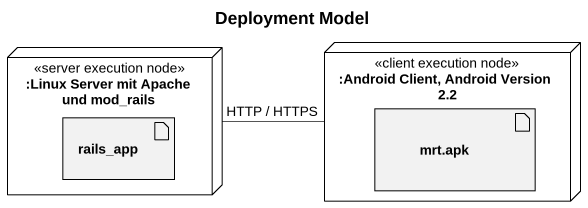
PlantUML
@startuml
title Deployment Model
node ":Linux Server mit Apache und mod_rails" as Linux_Server_mit_Apache_und <<server execution node>> {
  artifact rails_app
}
node ":Android Client, Android Version 2.2" as Android_Client_Android <<client execution node>> {
  artifact "mrt.apk" as mrt_apk
}
Android_Client_Android -left- Linux_Server_mit_Apache_und : HTTP / HTTPS
@enduml
